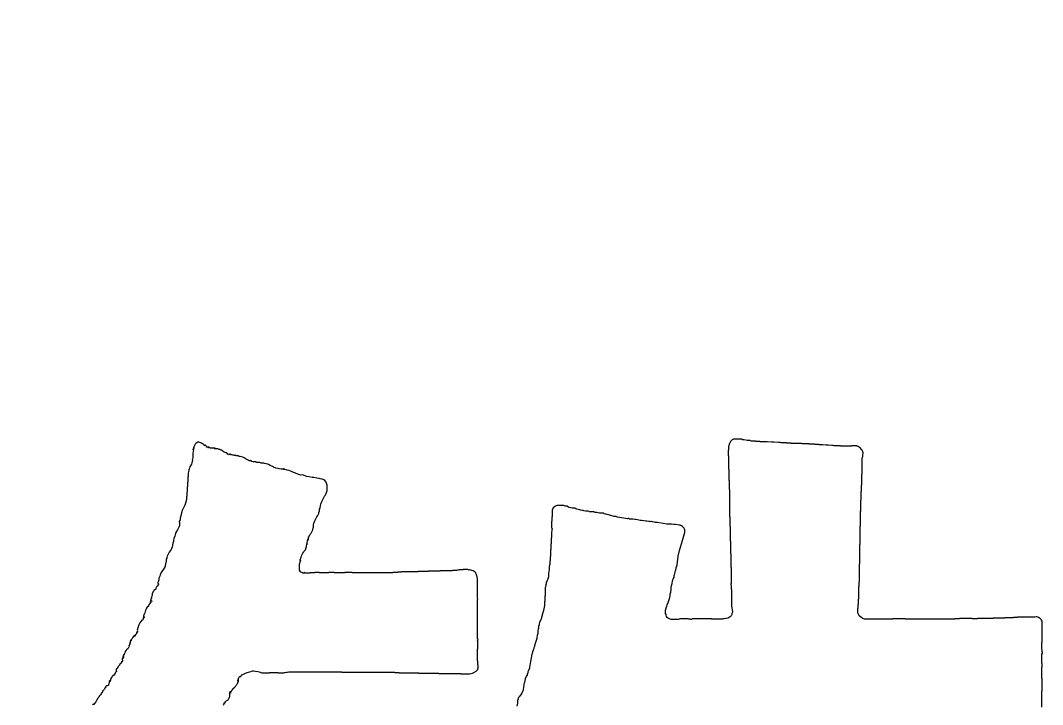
# Model space of a CAD drawing. Extents: x -89246 to 137115, y -100 to 34507.
# Drawn here: x 115451.5 to 115852, y 3812.2 to 4080.1 of the extents above; entities that cross this region are included whole.
import ezdxf
from ezdxf.enums import TextEntityAlignment as Align

# ---------------------------------------------------------------- set-up
doc = ezdxf.new("R2010")
doc.units = 0
doc.header["$LTSCALE"] = 1000
doc.layers.get('0').update_dxf_attribs({"linetype": 'CONTINUOUS'})
doc.layers.get('Defpoints').update_dxf_attribs({"linetype": 'CONTINUOUS'})
doc.layers.add('DIM', color=3, linetype='CONTINUOUS', lineweight=0)
doc.layers.add('HFZT', color=5, linetype='CONTINUOUS', lineweight=15)
doc.styles.add('TSSD_Dimension', font='tssdeng.shx', dxfattribs={"width": 0.7, "bigfont": 'hztxt.shx'})
doc.styles.add('TSSD_NORM', font='tssdeng.shx', dxfattribs={"width": 0.7, "bigfont": 'hztxt.shx'})
doc.dimstyles.new('TSSD_100_100', dxfattribs={"dimtxt": 300, "dimasz": 100, "dimexe": 100, "dimexo": 250, "dimgap": 100, "dimtad": 1, "dimdec": 0, "dimzin": 0, "dimdsep": 46, "dimtxsty": 'TSSD_Dimension', "dimblk": 'ARCHTICK', "dimblk1": 'ARCHTICK', "dimblk2": 'ARCHTICK', "dimcen": 0, "dimdle": 100, "dimclrt": 7, "dimadec": 0, "dimazin": 0, "dimtfac": 1, "dimtdec": 0, "dimtix": 1, "dimtmove": 2, "dimatfit": 3, "dimfxl": 1, "dimtolj": 1, "dimtzin": 0, "dimarcsym": 0})

# ---------------------------------------------------------------- blocks, each defined once
blk = doc.blocks.new('z')
for points in [[(299855.32, 24120.27), (299855.67, 24121.04), (299856.46, 24122.53), (299856.72, 24122.53), (299856.85, 24122.53), (299857.1, 24122.53), (299856.95, 24123.17), (299857.04, 24123.61), (299857.42, 24124.14), (299857.84, 24124.06), (299858.19, 24124.23), (299858.38, 24124.62), (299859.53, 24125.25), (299860.07, 24125.82), (299860.62, 24127.02), (299860.71, 24127.58), (299860.86, 24127.89), (299861.26, 24128.3), (299861.21, 24129.58), (299861.24, 24130.23), (299861.42, 24131.5), (299861.22, 24131.65), (299861.22, 24131.98), (299861.42, 24132.14), (299861.57, 24131.82), (299861.9, 24131.69), (299862.22, 24131.82), (299862.22, 24132.07), (299862.22, 24132.2), (299862.22, 24132.46), (299861.97, 24132.46), (299861.84, 24132.46), (299861.58, 24132.46), (299861.46, 24132.78), (299861.59, 24133.11), (299861.9, 24133.26), (299862.73, 24133.49), (299863.18, 24133.9), (299863.5, 24134.7), (299863.78, 24135.2), (299863.91, 24135.46), (299864.14, 24135.98), (299864.52, 24135.86), (299864.79, 24135.91), (299865.1, 24136.14), (299864.91, 24136.19), (299864.82, 24136.46), (299864.94, 24136.62), (299865.96, 24137.38), (299866.45, 24137.8), (299867.34, 24138.7), (299867.74, 24139.56), (299867.97, 24139.97), (299868.46, 24140.78), (299868.66, 24140.78), (299868.75, 24140.78), (299868.94, 24140.78), (299868.8, 24141.56), (299868.93, 24142.08), (299869.42, 24142.7), (299869.55, 24142.77), (299869.6, 24142.88), (299869.58, 24143.02), (299869.34, 24142.87), (299868.97, 24143.05), (299868.94, 24143.34), (299869.19, 24143.19), (299869.55, 24143.38), (299869.58, 24143.66), (299869.33, 24143.66), (299869.2, 24143.66), (299868.94, 24143.66), (299868.84, 24143.9), (299868.9, 24144.13), (299869.1, 24144.3), (299869.22, 24144.1), (299869.36, 24144.01), (299869.58, 24143.98), (299869.4, 24144.93), (299869.48, 24145.51), (299869.9, 24146.38), (299870.24, 24146.77), (299870.37, 24147.01), (299870.54, 24147.5), (299871.21, 24147.41), (299871.64, 24147.54), (299872.14, 24147.98), (299871.95, 24148.1), (299871.86, 24148.23), (299871.82, 24148.46), (299872.07, 24148.36), (299872.3, 24148.42), (299872.47, 24148.62), (299872.27, 24148.74), (299872.18, 24148.87), (299872.14, 24149.1), (299873.61, 24149.27), (299874.37, 24149.51), (299875.67, 24150.22), (299877.84, 24151.07), (299878.93, 24151.48), (299881.11, 24152.3), (299882.86, 24152.66), (299883.81, 24152.69), (299885.59, 24152.46), (299888.05, 24152.03), (299889.27, 24151.74), (299891.67, 24151.02), (299894.61, 24151.02), (299896.09, 24151.02), (299899.03, 24151.02), (299899.03, 24151.15), (299899.03, 24151.21), (299899.03, 24151.34), (299902.36, 24151.34), (299904.02, 24151.34), (299907.35, 24151.34), (299907.35, 24151.21), (299907.35, 24151.15), (299907.35, 24151.02), (299909.53, 24151.02), (299910.62, 24151.02), (299912.79, 24151.02), (299913.18, 24151.09), (299913.37, 24151.12), (299913.75, 24151.18), (299915.29, 24151.44), (299916.06, 24151.57), (299917.6, 24151.82), (299917.98, 24151.89), (299918.17, 24151.92), (299918.56, 24151.98), (299938.27, 24151.98), (299948.13, 24151.98), (299967.85, 24151.98), (299967.85, 24151.85), (299967.85, 24151.79), (299967.85, 24151.66), (299988.07, 24151.66), (299998.19, 24151.66), (300018.42, 24151.66), (300018.42, 24151.53), (300018.42, 24151.47), (300018.42, 24151.34), (300020.08, 24151.34), (300020.91, 24151.34), (300022.58, 24151.34), (300022.58, 24151.21), (300022.58, 24151.15), (300022.58, 24151.02), (300030, 24151.02), (300033.72, 24151.02), (300041.14, 24151.02), (300041.14, 24150.89), (300041.14, 24150.83), (300041.14, 24150.7), (300048.82, 24150.7), (300052.67, 24150.7), (300060.35, 24150.7), (300060.35, 24150.57), (300060.35, 24150.51), (300060.35, 24150.38), (300068.67, 24150.38), (300072.83, 24150.38), (300081.15, 24150.38), (300081.15, 24150.25), (300081.15, 24150.19), (300081.15, 24150.06), (300084.61, 24150.06), (300086.34, 24150.06), (300089.79, 24150.06), (300092.33, 24150.69), (300093.59, 24151.19), (300095.87, 24152.46), (300096.52, 24153.16), (300096.84, 24153.52), (300097.48, 24154.22), (300097.25, 24154.56), (300097.41, 24155.04), (300097.8, 24155.18), (300097.8, 24156.46), (300097.8, 24157.1), (300097.8, 24158.38), (300097.67, 24158.38), (300097.6, 24158.38), (300097.48, 24158.38), (300097.48, 24159.92), (300097.48, 24160.69), (300097.48, 24162.22), (300097.35, 24162.22), (300097.28, 24162.22), (300097.15, 24162.22), (300097.15, 24166.7), (300097.15, 24168.95), (300097.15, 24173.43), (300097.28, 24173.43), (300097.35, 24173.43), (300097.48, 24173.43), (300097.48, 24176.75), (300097.48, 24178.42), (300097.48, 24181.75), (300097.23, 24181.84), (300097.14, 24182.19), (300097.31, 24182.39), (300097.58, 24182.67), (300097.5, 24183.16), (300097.15, 24183.35), (300097.15, 24198.33), (300097.15, 24205.82), (300097.15, 24220.8), (300097.3, 24220.81), (300097.39, 24220.99), (300097.31, 24221.12), (300097.16, 24222.39), (300097.13, 24223.04), (300097.15, 24224.32), (300097.15, 24230.72), (300097.15, 24233.92), (300097.15, 24240.32), (300096.66, 24242.24), (300096.4, 24243.21), (300095.87, 24245.12), (300095.59, 24245.85), (300095.34, 24246.21), (300094.75, 24246.72), (300092.83, 24247.85), (300091.77, 24248.31), (300089.63, 24248.96), (300088.95, 24248.75), (300088.44, 24248.85), (300087.87, 24249.28), (300086.08, 24249.28), (300085.18, 24249.28), (300083.39, 24249.28), (300083.39, 24249.16), (300083.39, 24249.09), (300083.39, 24248.96), (300081.86, 24248.96), (300081.09, 24248.96), (300079.55, 24248.96), (300078.53, 24248.71), (300078.01, 24248.58), (300076.99, 24248.32), (300075.45, 24248.32), (300074.69, 24248.32), (300073.15, 24248.32), (300073.15, 24248.19), (300073.15, 24248.13), (300073.15, 24248), (300068.54, 24248), (300066.24, 24248), (300061.63, 24248), (300061.63, 24247.87), (300061.63, 24247.81), (300061.63, 24247.68), (300057.15, 24247.68), (300054.91, 24247.68), (300050.42, 24247.68), (300050.42, 24247.55), (300050.42, 24247.49), (300050.42, 24247.36), (300046.46, 24247.36), (300044.47, 24247.36), (300040.5, 24247.36), (300040.5, 24247.23), (300040.5, 24247.17), (300040.5, 24247.04), (300034.23, 24247.04), (300031.09, 24247.04), (300024.82, 24247.04), (300024.82, 24246.91), (300024.82, 24246.85), (300024.82, 24246.72), (300023.41, 24246.72), (300022.71, 24246.72), (300021.3, 24246.72), (300021.3, 24246.59), (300021.3, 24246.53), (300021.3, 24246.4), (300019.38, 24246.4), (300018.42, 24246.4), (300016.5, 24246.4), (300016.5, 24246.27), (300016.5, 24246.21), (300016.5, 24246.08), (300001.01, 24246.08), (299993.26, 24246.08), (299977.77, 24246.08), (299977.77, 24246.21), (299977.77, 24246.27), (299977.77, 24246.4), (299974.95, 24246.4), (299973.54, 24246.4), (299970.73, 24246.4), (299970.73, 24246.27), (299970.73, 24246.21), (299970.73, 24246.08), (299966.63, 24246.08), (299964.58, 24246.08), (299960.48, 24246.08), (299960.48, 24246.21), (299960.48, 24246.27), (299960.48, 24246.4), (299958.56, 24246.4), (299957.6, 24246.4), (299955.68, 24246.4), (299955.68, 24246.27), (299955.68, 24246.21), (299955.68, 24246.08), (299951.97, 24246.08), (299950.11, 24246.08), (299946.4, 24246.08), (299946.4, 24246.21), (299946.4, 24246.27), (299946.4, 24246.4), (299944.74, 24246.4), (299943.9, 24246.4), (299942.24, 24246.4), (299942.24, 24246.27), (299942.24, 24246.21), (299942.24, 24246.08), (299940.45, 24246.08), (299939.55, 24246.08), (299937.76, 24246.08), (299937.76, 24245.95), (299937.76, 24245.89), (299937.76, 24245.76), (299935.71, 24245.76), (299934.69, 24245.76), (299932.64, 24245.76), (299932.78, 24246.01), (299932.6, 24246.37), (299932.32, 24246.4), (299932.32, 24246.15), (299932.32, 24246.02), (299932.32, 24245.76), (299931.26, 24245.74), (299930.68, 24245.88), (299929.76, 24246.4), (299928.87, 24246.78), (299928.45, 24247.1), (299927.84, 24247.84), (299928.02, 24248.13), (299927.85, 24248.56), (299927.52, 24248.64), (299927.52, 24250.95), (299927.52, 24252.1), (299927.52, 24254.4), (299928.01, 24255.16), (299928.1, 24255.78), (299927.84, 24256.64), (299928.08, 24256.54), (299928.31, 24256.6), (299928.48, 24256.8), (299928.11, 24257.1), (299928, 24257.48), (299928.16, 24257.92), (299928.4, 24257.78), (299928.77, 24257.96), (299928.8, 24258.24), (299928.55, 24258.14), (299928.33, 24258.2), (299928.16, 24258.41), (299929.06, 24260.97), (299929.61, 24262.24), (299930.88, 24264.65), (299931.61, 24266.07), (299932.12, 24266.74), (299933.28, 24267.85), (299933.95, 24270.12), (299934.24, 24271.28), (299934.72, 24273.61), (299934.84, 24273.41), (299934.97, 24273.32), (299935.2, 24273.29), (299934.87, 24273.84), (299934.83, 24274.28), (299935.04, 24274.89), (299935.14, 24276.33), (299935.31, 24277.07), (299935.84, 24278.41), (299935.64, 24277.92), (299935.75, 24277.47), (299936.16, 24277.13), (299936.16, 24278.41), (299936.16, 24279.05), (299936.16, 24280.33), (299936.42, 24280.33), (299936.54, 24280.33), (299936.8, 24280.33), (299936.71, 24280.99), (299936.84, 24281.43), (299937.28, 24281.93), (299937.79, 24282.7), (299938.05, 24283.08), (299938.56, 24283.85), (299939.2, 24285.13), (299939.52, 24285.77), (299940.16, 24287.05), (299940.36, 24288.11), (299940.52, 24288.63), (299940.96, 24289.61), (299940.87, 24291.09), (299940.94, 24291.86), (299941.28, 24293.29), (299941.6, 24294.25), (299941.76, 24294.73), (299942.08, 24295.69), (299942.72, 24296.97), (299943.04, 24297.61), (299943.68, 24298.89), (299944.01, 24299.49), (299944.26, 24299.77), (299944.8, 24300.17), (299944.73, 24300.6), (299944.9, 24300.94), (299945.28, 24301.13), (299945.85, 24302.67), (299946.14, 24303.44), (299946.72, 24304.98), (299946.63, 24306.01), (299946.74, 24306.6), (299947.2, 24307.54), (299947.68, 24310.13), (299948.01, 24311.42), (299948.8, 24313.94), (299949.7, 24315.73), (299950.15, 24316.63), (299951.04, 24318.42), (299951.37, 24319.01), (299951.62, 24319.29), (299952.16, 24319.7), (299953.06, 24321.49), (299953.45, 24322.43), (299954.08, 24324.34), (299954.08, 24326.45), (299954.08, 24327.51), (299954.08, 24329.62), (299953.29, 24331.46), (299952.84, 24332.36), (299951.84, 24334.1), (299950.77, 24334.5), (299950.25, 24334.76), (299949.28, 24335.38), (299947.22, 24335.61), (299946.19, 24335.77), (299944.16, 24336.18), (299941.22, 24336.7), (299939.74, 24336.96), (299936.8, 24337.46), (299934.18, 24337.89), (299932.87, 24338.25), (299930.4, 24339.22), (299928.85, 24339.16), (299928.04, 24339.26), (299926.56, 24339.7), (299923.04, 24341.2), (299921.28, 24341.93), (299917.75, 24343.38), (299915.84, 24343.74), (299914.89, 24344.03), (299913.11, 24344.82), (299913.04, 24344.95), (299912.94, 24345), (299912.79, 24344.98), (299912.94, 24344.74), (299912.76, 24344.37), (299912.47, 24344.34), (299912.47, 24344.6), (299912.47, 24344.73), (299912.47, 24344.98), (299911.63, 24344.68), (299911.11, 24344.65), (299910.23, 24344.82), (299908.16, 24345.06), (299907.13, 24345.25), (299905.11, 24345.78), (299902.88, 24346.68), (299901.78, 24347.19), (299899.67, 24348.35), (299898.17, 24349.07), (299897.4, 24349.4), (299895.83, 24349.95), (299894.29, 24350.2), (299893.53, 24350.33), (299891.99, 24350.59), (299891.08, 24350.5), (299890.55, 24350.62), (299889.75, 24351.07), (299888.47, 24351.07), (299887.83, 24351.07), (299886.55, 24351.07), (299886.52, 24351.35), (299886.15, 24351.53), (299885.91, 24351.39), (299886.01, 24351.63), (299885.95, 24351.86), (299885.75, 24352.03), (299885.6, 24351.73), (299885.19, 24351.65), (299884.95, 24351.87), (299883.67, 24351.82), (299883.02, 24351.85), (299881.75, 24352.03), (299881.75, 24352.28), (299881.75, 24352.41), (299881.75, 24352.67), (299881.13, 24352.85), (299880.79, 24352.89), (299880.15, 24352.83), (299880.02, 24352.76), (299879.95, 24352.73), (299879.83, 24352.67), (299878.67, 24353.24), (299878.1, 24353.53), (299876.95, 24354.11), (299874.77, 24355.54), (299873.53, 24356.1), (299871.02, 24356.83), (299870.28, 24356.87), (299869.87, 24357.02), (299869.26, 24357.47), (299868.37, 24357.47), (299867.92, 24357.47), (299867.02, 24357.47), (299867.02, 24357.72), (299867.02, 24357.85), (299867.02, 24358.11), (299866.18, 24357.81), (299865.66, 24357.77), (299864.78, 24357.95), (299864.58, 24358.06), (299864.49, 24358.2), (299864.46, 24358.43), (299863.65, 24358.2), (299863.09, 24358.29), (299862.38, 24358.75), (299862.19, 24358.94), (299862.09, 24359.04), (299861.9, 24359.23), (299861.9, 24358.91), (299861.9, 24358.75), (299861.9, 24358.43), (299861.65, 24358.43), (299861.52, 24358.43), (299861.26, 24358.43), (299861.36, 24358.67), (299861.31, 24358.9), (299861.1, 24359.07), (299860.73, 24358.62), (299860.12, 24358.55), (299859.66, 24358.91), (299859.28, 24359.04), (299859.09, 24359.1), (299858.7, 24359.23), (299858.99, 24359.37), (299859.08, 24359.78), (299858.86, 24360.03), (299858.81, 24359.83), (299858.54, 24359.74), (299858.38, 24359.87), (299858.32, 24360.15), (299858, 24360.31), (299857.74, 24360.19), (299855.91, 24360.96), (299855.02, 24361.54), (299853.58, 24362.91), (299852.92, 24362.82), (299852.48, 24362.95), (299851.98, 24363.39), (299851.05, 24363.58), (299850.58, 24363.75), (299849.74, 24364.19), (299848.33, 24364.19), (299847.63, 24364.19), (299846.22, 24364.19), (299846.6, 24364.44), (299846.8, 24364.57), (299847.18, 24364.83), (299845.9, 24364.83), (299845.26, 24364.83), (299843.98, 24364.83), (299843.96, 24364.97), (299843.78, 24365.06), (299843.66, 24364.99), (299843.2, 24364.63), (299842.59, 24364.7), (299842.22, 24365.15), (299841.82, 24365.48), (299841.59, 24365.62), (299841.1, 24365.79), (299841.1, 24365.53), (299841.1, 24365.4), (299841.1, 24365.15), (299840.84, 24365.15), (299840.71, 24365.15), (299840.46, 24365.15), (299840.57, 24365.52), (299840.53, 24365.79), (299840.3, 24366.11), (299840.01, 24365.75), (299839.62, 24365.63), (299839.18, 24365.79), (299839.28, 24366.31), (299839.19, 24366.66), (299838.86, 24367.07), (299838.26, 24367.12), (299837.89, 24367.35), (299837.58, 24367.87), (299837.71, 24367.57), (299837.66, 24367.29), (299837.42, 24367.07), (299836.75, 24367.98), (299836.3, 24368.4), (299835.34, 24368.99), (299834.27, 24369.41), (299833.75, 24369.67), (299832.78, 24370.27), (299831.62, 24370.44), (299830.94, 24370.32), (299829.9, 24369.79), (299828.74, 24369.17), (299828.2, 24368.59), (299827.66, 24367.39), (299827.26, 24366.39), (299827.09, 24365.87), (299826.85, 24364.83), (299826.74, 24365.03), (299826.6, 24365.12), (299826.37, 24365.15), (299826.58, 24364.53), (299826.64, 24364.2), (299826.69, 24363.55), (299826.45, 24363.69), (299826.09, 24363.51), (299826.05, 24363.23), (299826.3, 24363.33), (299826.53, 24363.27), (299826.69, 24363.07), (299826.45, 24361.85), (299826.32, 24361.24), (299826.05, 24360.03), (299826.05, 24358.11), (299826.05, 24357.15), (299826.05, 24355.23), (299825.61, 24354.73), (299825.47, 24354.29), (299825.57, 24353.63), (299825.18, 24350.82), (299824.7, 24349.39), (299823.33, 24346.9), (299822.77, 24345.83), (299822.56, 24345.22), (299822.37, 24344.02), (299822.12, 24342.74), (299821.99, 24342.1), (299821.73, 24340.82), (299821.67, 24340.5), (299821.64, 24340.34), (299821.57, 24340.02), (299821.57, 24339.06), (299821.57, 24338.58), (299821.57, 24337.62), (299821.45, 24337.62), (299821.38, 24337.62), (299821.25, 24337.62), (299821.25, 24335.57), (299821.25, 24334.55), (299821.25, 24332.5), (299821.13, 24332.5), (299821.06, 24332.5), (299820.93, 24332.5), (299820.93, 24330.71), (299820.93, 24329.81), (299820.93, 24328.02), (299820.81, 24328.02), (299820.74, 24328.02), (299820.61, 24328.02), (299820.61, 24325.97), (299820.61, 24324.95), (299820.61, 24322.9), (299820.49, 24322.9), (299820.42, 24322.9), (299820.29, 24322.9), (299820.29, 24321.36), (299820.29, 24320.59), (299820.29, 24319.06), (299820.17, 24319.06), (299820.1, 24319.06), (299819.97, 24319.06), (299819.97, 24317.78), (299819.97, 24317.14), (299819.97, 24315.86), (299819.07, 24312.31), (299818.45, 24310.55), (299816.93, 24307.22), (299816.66, 24306.8), (299816.5, 24306.6), (299816.13, 24306.26), (299815.23, 24303.06), (299814.78, 24301.46), (299813.89, 24298.25), (299814.1, 24297.18), (299814.02, 24296.53), (299813.57, 24295.53), (299813.17, 24295.32), (299813.09, 24294.73), (299813.41, 24294.41), (299813.36, 24293), (299813.32, 24292.3), (299813.25, 24290.89), (299812.03, 24288.27), (299811.35, 24286.99), (299809.89, 24284.49), (299809.12, 24282.19), (299808.74, 24281.03), (299807.97, 24278.73), (299807.72, 24276.91), (299807.53, 24276.01), (299807.01, 24274.25), (299806.82, 24272.7), (299806.69, 24271.93), (299806.37, 24270.41), (299806.25, 24270.61), (299806.12, 24270.7), (299805.89, 24270.73), (299805.97, 24269.69), (299805.86, 24269.11), (299805.41, 24268.17), (299803.62, 24265.89), (299802.85, 24264.6), (299801.73, 24261.93), (299801.35, 24260.77), (299801.15, 24260.2), (299800.77, 24259.04), (299800.78, 24257.69), (299800.68, 24256.98), (299800.29, 24255.68), (299800.01, 24255.39), (299799.92, 24255.13), (299799.97, 24254.72), (299799.76, 24252.51), (299799.37, 24251.34), (299798.21, 24249.44), (299796.65, 24247.48), (299795.97, 24246.4), (299794.85, 24244.16), (299794.54, 24242.84), (299794.31, 24242.19), (299793.73, 24240.96), (299793.79, 24239.93), (299793.72, 24239.38), (299793.41, 24238.4), (299793.27, 24238.38), (299793.17, 24238.2), (299793.25, 24238.08), (299792.91, 24237.23), (299792.81, 24236.76), (299792.77, 24235.84), (299793.21, 24235.58), (299793.3, 24234.92), (299792.93, 24234.56), (299791.92, 24233.42), (299791.48, 24232.75), (299790.85, 24231.36), (299790.71, 24230.59), (299790.41, 24230.15), (299789.73, 24229.76), (299789.53, 24229.76), (299789.44, 24229.76), (299789.25, 24229.76), (299788.48, 24228.48), (299788.1, 24227.84), (299787.33, 24226.56), (299787.21, 24224.94), (299787.08, 24224.13), (299786.69, 24222.56), (299786.49, 24222.51), (299786.4, 24222.23), (299786.53, 24222.08), (299786.36, 24221.14), (299786.19, 24220.67), (299785.73, 24219.84), (299785.9, 24220.03), (299786.12, 24220.09), (299786.37, 24220), (299786.81, 24219.63), (299786.88, 24219.01), (299786.53, 24218.56), (299786.38, 24218.24), (299786.05, 24218.11), (299785.73, 24218.24), (299785.87, 24218.48), (299785.69, 24218.85), (299785.41, 24218.88), (299785.37, 24217.84), (299785.31, 24217.32), (299785.09, 24216.32), (299784.83, 24216.32), (299784.7, 24216.32), (299784.45, 24216.32), (299784.52, 24215.89), (299784.35, 24215.55), (299783.97, 24215.36), (299783.93, 24214.9), (299783.9, 24214.68), (299783.81, 24214.24), (299782.6, 24213.26), (299782.07, 24212.59), (299781.4, 24211.19), (299781.03, 24209.95), (299780.8, 24209.34), (299780.28, 24208.15), (299779.97, 24207.19), (299779.81, 24206.71), (299779.48, 24205.75), (299779.13, 24205.29), (299779.2, 24204.69), (299779.64, 24204.31), (299779.84, 24204.26), (299779.93, 24203.99), (299779.8, 24203.83), (299779.66, 24203.49), (299779.38, 24203.32), (299779, 24203.35), (299778.93, 24203.48), (299778.83, 24203.53), (299778.68, 24203.51), (299778.72, 24202.61), (299778.65, 24202.13), (299778.36, 24201.27), (299777.85, 24201.02), (299777.6, 24200.89), (299777.08, 24200.63), (299777.16, 24200.21), (299776.99, 24199.87), (299776.6, 24199.67), (299775.64, 24198.48), (299775.22, 24197.83), (299774.52, 24196.47), (299773.93, 24194.56), (299773.64, 24193.6), (299773.08, 24191.67), (299773.3, 24190.92), (299773.37, 24190.53), (299773.4, 24189.75), (299773.26, 24189.46), (299772.85, 24189.38), (299772.6, 24189.59), (299772.53, 24189.71), (299772.42, 24189.77), (299772.28, 24189.75), (299772.46, 24188.8), (299772.39, 24188.22), (299771.96, 24187.35), (299771.42, 24187.26), (299771.1, 24187.04), (299770.84, 24186.55), (299771.05, 24186.38), (299771.1, 24186.15), (299771, 24185.91), (299770.4, 24186.16), (299769.86, 24186.05), (299769.4, 24185.59), (299769.63, 24185.73), (299769.91, 24185.66), (299770.04, 24185.43), (299769.98, 24185.15), (299769.66, 24184.99), (299769.4, 24185.11), (299769.33, 24185.23), (299769.22, 24185.29), (299769.08, 24185.27), (299769.16, 24184.85), (299768.98, 24184.5), (299768.6, 24184.31), (299768.16, 24183.46), (299767.85, 24183.05), (299767.16, 24182.39), (299767.28, 24182.02), (299767.23, 24181.74), (299767, 24181.43), (299766.89, 24181.63), (299766.75, 24181.72), (299766.52, 24181.75), (299766.55, 24180.85), (299766.52, 24180.39), (299766.36, 24179.51), (299766.49, 24179.44), (299766.54, 24179.33), (299766.52, 24179.19), (299766.27, 24179.19), (299766.14, 24179.19), (299765.88, 24179.19), (299766.08, 24178.5), (299765.99, 24178), (299765.56, 24177.43), (299765.27, 24177.28), (299765.19, 24176.87), (299765.4, 24176.63), (299765.18, 24175.47), (299764.93, 24174.89), (299764.28, 24173.91), (299763.05, 24173.06), (299762.49, 24172.46), (299761.72, 24171.19), (299761.17, 24170.08), (299760.94, 24169.49), (299760.6, 24168.3), (299760.43, 24168.42), (299760.19, 24168.34), (299760.12, 24168.14), (299760.32, 24168.03), (299760.41, 24167.89), (299760.44, 24167.66), (299760.2, 24167.77), (299759.97, 24167.71), (299759.8, 24167.5), (299760.16, 24167.21), (299760.27, 24166.82), (299760.12, 24166.38), (299759.87, 24166.53), (299759.51, 24166.35), (299759.48, 24166.06), (299759.74, 24166.06), (299759.86, 24166.06), (299760.12, 24166.06), (299760.12, 24165.81), (299760.12, 24165.68), (299760.12, 24165.42), (299759.86, 24165.42), (299759.74, 24165.42), (299759.48, 24165.42), (299759.59, 24165.05), (299759.55, 24164.78), (299759.32, 24164.46), (299759.2, 24164.66), (299759.07, 24164.75), (299758.84, 24164.78), (299758.9, 24163.63), (299758.94, 24163.06), (299759, 24161.9), (299758.8, 24161.74), (299758.74, 24161.51), (299758.84, 24161.26), (299758.46, 24161.26), (299758.26, 24161.26), (299757.88, 24161.26), (299757.96, 24160.88), (299757.99, 24160.69), (299758.04, 24160.3), (299757.89, 24159.99), (299757.56, 24159.86), (299757.24, 24159.98), (299755.77, 24158.02), (299755.09, 24156.99), (299753.88, 24154.86), (299753.53, 24154.84), (299753.34, 24154.76), (299753.08, 24154.54), (299753.07, 24153.9), (299753.04, 24153.57), (299752.92, 24152.94), (299753.2, 24152.88), (299753.36, 24152.56), (299753.24, 24152.3), (299752.79, 24151.85), (299752.57, 24151.63), (299752.12, 24151.18), (299752.23, 24150.71), (299752.06, 24150.31), (299751.64, 24150.06), (299751.57, 24149.55), (299751.54, 24149.29), (299751.48, 24148.78), (299750.96, 24148.68), (299750.61, 24148.77), (299750.2, 24149.1), (299750.27, 24148.68), (299750.1, 24148.34), (299749.72, 24148.14), (299749.51, 24147.97), (299749.46, 24147.74), (299749.56, 24147.5), (299749.3, 24147.5), (299749.17, 24147.5), (299748.92, 24147.5), (299749.07, 24147.06), (299748.96, 24146.67), (299748.6, 24146.38), (299747.89, 24145.44), (299747.64, 24144.83), (299747.48, 24143.66), (299747.43, 24143.27), (299747.4, 24143.08), (299747.32, 24142.7), (299747.06, 24142.7), (299746.93, 24142.7), (299746.68, 24142.7), (299746.82, 24142.95), (299746.64, 24143.31), (299746.36, 24143.34), (299746.46, 24141.92), (299746.36, 24141.16), (299745.88, 24139.82), (299745.59, 24139.25), (299745.39, 24138.97), (299744.92, 24138.54), (299744.33, 24138.71), (299743.84, 24138.54), (299743.48, 24138.06), (299743.13, 24137.91), (299742.96, 24137.63), (299743, 24137.26), (299743.12, 24137.19), (299743.18, 24137.08), (299743.16, 24136.94), (299742.9, 24136.94), (299742.77, 24136.94), (299742.52, 24136.94), (299741.77, 24135.4), (299741.27, 24134.67), (299740.12, 24133.42), (299739.99, 24132.91), (299739.92, 24132.65), (299739.8, 24132.14), (299739.67, 24132.26), (299739.6, 24132.33), (299739.48, 24132.46), (299738.69, 24130.79), (299738.15, 24129.98), (299736.91, 24128.62), (299736.51, 24127.79), (299736.25, 24127.39), (299735.63, 24126.7), (299734.29, 24124.5), (299733.55, 24123.44), (299731.95, 24121.41), (299732.14, 24121.12), (299731.97, 24120.7)], [(299731.63, 24120.61), (299731.77, 24120.84), (299731.7, 24121.12), (299731.47, 24121.25), (299730.52, 24120.55)], [(300634.55, 24118.37), (300634.55, 24124.39), (300634.55, 24127.4), (300634.55, 24133.42), (300634.68, 24133.42), (300634.75, 24133.42), (300634.87, 24133.42), (300634.87, 24138.41), (300634.87, 24140.91), (300634.87, 24145.9), (300634.75, 24145.9), (300634.68, 24145.9), (300634.55, 24145.9), (300634.55, 24150.12), (300634.55, 24152.24), (300634.55, 24156.46), (300634.68, 24156.46), (300634.75, 24156.46), (300634.87, 24156.46), (300634.87, 24157.74), (300634.87, 24158.38), (300634.87, 24159.66), (300634.75, 24159.66), (300634.68, 24159.66), (300634.55, 24159.66), (300634.55, 24163.25), (300634.55, 24165.04), (300634.55, 24168.62), (300635.08, 24169.51), (300635.12, 24170.24), (300634.71, 24171.19), (300634.45, 24174.63), (300634.42, 24176.37), (300634.55, 24179.83), (300634.68, 24179.83), (300634.75, 24179.83), (300634.87, 24179.83), (300634.87, 24187.89), (300634.87, 24191.93), (300634.87, 24199.99), (300634.24, 24201.17), (300633.85, 24201.73), (300632.95, 24202.71), (300632.06, 24203.16), (300631.61, 24203.38), (300630.71, 24203.83), (300629.58, 24204.05), (300628.98, 24204.08), (300627.83, 24203.99), (300621.18, 24203.86), (300617.85, 24203.83), (300611.19, 24203.83), (300611.19, 24203.7), (300611.19, 24203.64), (300611.19, 24203.51), (300609.65, 24203.51), (300608.88, 24203.51), (300607.35, 24203.51), (300607.35, 24203.38), (300607.35, 24203.32), (300607.35, 24203.19), (300604.15, 24203.19), (300602.55, 24203.19), (300599.35, 24203.19), (300599.35, 24203.06), (300599.35, 24203), (300599.35, 24202.87), (300594.87, 24202.87), (300592.62, 24202.87), (300588.14, 24202.87), (300588.14, 24202.74), (300588.14, 24202.68), (300588.14, 24202.55), (300582.13, 24202.55), (300579.12, 24202.55), (300573.1, 24202.55), (300573.1, 24202.42), (300573.1, 24202.36), (300573.1, 24202.23), (300571.05, 24202.23), (300570.03, 24202.23), (300567.98, 24202.23), (300567.98, 24202.36), (300567.98, 24202.42), (300567.98, 24202.55), (300563.24, 24202.55), (300560.87, 24202.55), (300556.14, 24202.55), (300556.14, 24202.42), (300556.14, 24202.36), (300556.14, 24202.23), (300554.34, 24202.23), (300553.45, 24202.23), (300551.66, 24202.23), (300551.66, 24202.1), (300551.66, 24202.04), (300551.66, 24201.91), (300532.71, 24201.91), (300523.23, 24201.91), (300504.29, 24201.91), (300504.29, 24202.04), (300504.29, 24202.1), (300504.29, 24202.23), (300499.55, 24202.23), (300497.18, 24202.23), (300492.44, 24202.23), (300492.44, 24202.1), (300492.44, 24202.04), (300492.44, 24201.91), (300481.69, 24201.91), (300476.31, 24201.91), (300465.56, 24201.91), (300463.89, 24202.63), (300463.09, 24203.13), (300461.72, 24204.31), (300460.56, 24205.28), (300460.06, 24205.96), (300459.48, 24207.35), (300459.35, 24207.61), (300459.28, 24207.74), (300459.16, 24207.99), (300459.16, 24209.66), (300459.16, 24210.49), (300459.16, 24212.15), (300459.28, 24212.15), (300459.35, 24212.15), (300459.48, 24212.15), (300459.48, 24213.69), (300459.48, 24214.46), (300459.48, 24216), (300459.6, 24216), (300459.67, 24216), (300459.8, 24216), (300459.8, 24218.04), (300459.8, 24219.07), (300459.8, 24221.12), (300459.92, 24221.12), (300459.99, 24221.12), (300460.12, 24221.12), (300460.12, 24225.85), (300460.12, 24228.22), (300460.12, 24232.96), (300460.24, 24232.96), (300460.31, 24232.96), (300460.44, 24232.96), (300460.44, 24234.75), (300460.44, 24235.65), (300460.44, 24237.44), (300460.56, 24237.44), (300460.63, 24237.44), (300460.76, 24237.44), (300460.76, 24244.35), (300460.76, 24247.81), (300460.76, 24254.72), (300460.88, 24254.72), (300460.95, 24254.72), (300461.08, 24254.72), (300461.08, 24262.02), (300461.08, 24265.67), (300461.08, 24272.97), (300461.2, 24272.97), (300461.27, 24272.97), (300461.4, 24272.97), (300461.4, 24280.01), (300461.4, 24283.53), (300461.4, 24290.57), (300461.52, 24290.57), (300461.59, 24290.57), (300461.72, 24290.57), (300461.72, 24295.95), (300461.72, 24298.64), (300461.72, 24304.02), (300461.86, 24304.03), (300461.95, 24304.21), (300461.88, 24304.34), (300461.7, 24304.53), (300461.79, 24304.88), (300462.04, 24304.98), (300462.04, 24309.07), (300462.04, 24311.12), (300462.04, 24315.22), (300462.16, 24315.22), (300462.23, 24315.22), (300462.36, 24315.22), (300462.36, 24318.55), (300462.36, 24320.21), (300462.36, 24323.54), (300462.48, 24323.54), (300462.55, 24323.54), (300462.68, 24323.54), (300462.68, 24325.97), (300462.68, 24327.19), (300462.68, 24329.62), (300462.8, 24329.62), (300462.87, 24329.62), (300463, 24329.62), (300463, 24333.72), (300463, 24335.77), (300463, 24339.86), (300463.12, 24339.86), (300463.19, 24339.86), (300463.32, 24339.86), (300463.32, 24345.37), (300463.32, 24348.12), (300463.32, 24353.63), (300463.38, 24354.01), (300463.41, 24354.2), (300463.48, 24354.59), (300463.73, 24356.12), (300463.86, 24356.89), (300464.12, 24358.43), (300464.23, 24359.58), (300464.19, 24360.18), (300463.96, 24361.31), (300463.3, 24362.78), (300462.82, 24363.49), (300461.72, 24364.67), (300460.9, 24365.31), (300460.51, 24365.67), (300459.8, 24366.43), (300459.11, 24366.39), (300458.67, 24366.57), (300458.2, 24367.07), (300456.15, 24367.07), (300455.12, 24367.07), (300453.07, 24367.07), (300453.07, 24366.94), (300453.07, 24366.88), (300453.07, 24366.75), (300448.98, 24366.75), (300446.93, 24366.75), (300442.83, 24366.75), (300442.83, 24366.88), (300442.83, 24366.94), (300442.83, 24367.07), (300440.4, 24367.07), (300439.18, 24367.07), (300436.75, 24367.07), (300435.85, 24367.13), (300435.41, 24367.16), (300434.51, 24367.23), (300430.92, 24367.49), (300429.13, 24367.61), (300425.55, 24367.87), (300424.65, 24367.93), (300424.2, 24367.97), (300423.31, 24368.03), (300422.8, 24368.03), (300422.54, 24368.03), (300422.03, 24368.03), (300422.03, 24368.16), (300422.03, 24368.22), (300422.03, 24368.35), (300420.36, 24368.35), (300419.53, 24368.35), (300417.87, 24368.35), (300417.87, 24368.48), (300417.87, 24368.54), (300417.87, 24368.67), (300415.69, 24368.67), (300414.6, 24368.67), (300412.43, 24368.67), (300412.43, 24368.8), (300412.43, 24368.86), (300412.43, 24368.99), (300409.86, 24368.99), (300408.58, 24368.99), (300406.02, 24368.99), (300406.02, 24369.12), (300406.02, 24369.18), (300406.02, 24369.31), (300401.93, 24369.31), (300399.88, 24369.31), (300395.78, 24369.31), (300395.78, 24369.44), (300395.78, 24369.5), (300395.78, 24369.63), (300393.99, 24369.63), (300393.09, 24369.63), (300391.3, 24369.63), (300391.3, 24369.76), (300391.3, 24369.82), (300391.3, 24369.95), (300389.32, 24369.95), (300388.32, 24369.95), (300386.34, 24369.95), (300385.25, 24370.01), (300384.71, 24370.05), (300383.62, 24370.11), (300379.27, 24370.37), (300377.09, 24370.49), (300372.74, 24370.75), (300371.65, 24370.81), (300371.1, 24370.85), (300370.02, 24370.91), (300368.42, 24370.91), (300367.61, 24370.91), (300366.01, 24370.91), (300366.01, 24371.04), (300366.01, 24371.1), (300366.01, 24371.23), (300364.35, 24371.23), (300363.52, 24371.23), (300361.85, 24371.23), (300361.85, 24371.36), (300361.85, 24371.42), (300361.85, 24371.55), (300360.32, 24371.55), (300359.55, 24371.55), (300358.01, 24371.55), (300357.12, 24371.81), (300356.67, 24371.93), (300355.77, 24372.19), (300353.72, 24372.14), (300352.66, 24372.24), (300350.65, 24372.67), (300349.86, 24372.68), (300349.43, 24372.78), (300348.73, 24373.15), (300345.53, 24373.15), (300343.93, 24373.15), (300340.73, 24373.15), (300339.52, 24372.59), (300338.94, 24372.18), (300338.01, 24371.23), (300337.09, 24369.22), (300336.67, 24368.19), (300335.93, 24366.11), (300335.93, 24364.83), (300335.93, 24364.19), (300335.93, 24362.91), (300335.8, 24362.91), (300335.74, 24362.91), (300335.61, 24362.91), (300335.61, 24360.73), (300335.61, 24359.64), (300335.61, 24357.47), (300335.74, 24357.47), (300335.8, 24357.47), (300335.93, 24357.47), (300335.93, 24352.35), (300335.93, 24349.79), (300335.93, 24344.66), (300336.06, 24344.66), (300336.12, 24344.66), (300336.25, 24344.66), (300336.25, 24340.44), (300336.25, 24338.33), (300336.25, 24334.1), (300336.38, 24334.1), (300336.44, 24334.1), (300336.57, 24334.1), (300336.57, 24330.65), (300336.57, 24328.92), (300336.57, 24325.46), (300336.7, 24325.46), (300336.76, 24325.46), (300336.89, 24325.46), (300336.89, 24315.09), (300336.89, 24309.9), (300336.89, 24299.53), (300337.02, 24299.53), (300337.08, 24299.53), (300337.21, 24299.53), (300337.21, 24295.82), (300337.21, 24293.96), (300337.21, 24290.25), (300337.34, 24290.25), (300337.4, 24290.25), (300337.53, 24290.25), (300337.53, 24284.62), (300337.53, 24281.8), (300337.53, 24276.17), (300337.66, 24276.17), (300337.72, 24276.17), (300337.85, 24276.17), (300337.85, 24271.3), (300337.85, 24268.87), (300337.85, 24264.01), (300337.98, 24264.01), (300338.04, 24264.01), (300338.17, 24264.01), (300338.17, 24258.89), (300338.17, 24256.32), (300338.17, 24251.2), (300338.3, 24251.2), (300338.36, 24251.2), (300338.49, 24251.2), (300338.49, 24245.06), (300338.49, 24241.99), (300338.49, 24235.84), (300338.24, 24235.75), (300338.15, 24235.4), (300338.33, 24235.2), (300338.58, 24233.17), (300338.61, 24232.12), (300338.49, 24230.08), (300338.62, 24230.08), (300338.68, 24230.08), (300338.81, 24230.08), (300338.81, 24223.93), (300338.81, 24220.86), (300338.81, 24214.72), (300339.37, 24212.32), (300339.57, 24211.09), (300339.77, 24208.63), (300339.38, 24207.25), (300339.12, 24206.57), (300338.49, 24205.27), (300337.65, 24204.32), (300337.15, 24203.89), (300336.09, 24203.19), (300335.77, 24203.13), (300335.61, 24203.1), (300335.29, 24203.03), (300334.01, 24202.78), (300333.37, 24202.65), (300332.09, 24202.39), (300331.3, 24202.45), (300330.84, 24202.33), (300330.17, 24201.91), (300326.07, 24201.91), (300324.02, 24201.91), (300319.92, 24201.91), (300319.92, 24202.04), (300319.92, 24202.1), (300319.92, 24202.23), (300312.63, 24202.23), (300308.98, 24202.23), (300301.68, 24202.23), (300300.97, 24201.68), (300300.22, 24201.62), (300299.44, 24202.07), (300298.67, 24202.09), (300298.28, 24202.12), (300297.52, 24202.23), (300294.7, 24202.23), (300293.29, 24202.23), (300290.48, 24202.23), (300289.58, 24201.98), (300289.13, 24201.85), (300288.24, 24201.59), (300285.55, 24201.59), (300284.2, 24201.59), (300281.52, 24201.59), (300280.46, 24201.96), (300279.94, 24202.19), (300278.96, 24202.71), (300278.12, 24203.33), (300277.73, 24203.69), (300277.03, 24204.47), (300276.85, 24205.67), (300276.64, 24206.28), (300276.07, 24207.35), (300276.07, 24208.76), (300276.07, 24209.47), (300276.07, 24210.87), (300276.47, 24211.25), (300276.61, 24211.61), (300276.55, 24212.15), (300277.32, 24214.46), (300277.71, 24215.61), (300278.48, 24217.92), (300279.29, 24219.73), (300279.65, 24220.66), (300280.24, 24222.56), (300280.39, 24224.69), (300280.56, 24225.76), (300281.04, 24227.84), (300281.41, 24230.66), (300281.6, 24232.06), (300282, 24234.88), (300282.32, 24236.01), (300282.45, 24236.59), (300282.64, 24237.76), (300283.15, 24239.3), (300283.4, 24240.06), (300283.92, 24241.6), (300283.98, 24241.79), (300284.01, 24241.89), (300284.08, 24242.08), (300284.08, 24241.83), (300284.08, 24241.7), (300284.08, 24241.44), (300284.14, 24241.76), (300284.17, 24241.92), (300284.24, 24242.24), (300284.49, 24243.52), (300284.62, 24244.16), (300284.88, 24245.44), (300285.17, 24246.75), (300285.36, 24247.39), (300285.84, 24248.64), (300286.35, 24250.69), (300286.61, 24251.72), (300287.12, 24253.76), (300287.85, 24259.17), (300288.3, 24261.86), (300289.36, 24267.21), (300291.3, 24273.69), (300292.29, 24276.92), (300294.32, 24283.37), (300294.41, 24284.33), (300294.45, 24284.81), (300294.48, 24285.77), (300294.35, 24287.1), (300294.14, 24287.79), (300293.52, 24288.97), (300292.65, 24289.7), (300292.23, 24290.09), (300291.44, 24290.89), (300289.94, 24291.35), (300289.16, 24291.51), (300287.6, 24291.69), (300285.29, 24291.95), (300284.14, 24292.08), (300281.84, 24292.33), (300281.26, 24292.4), (300280.97, 24292.43), (300280.4, 24292.49), (300279.18, 24292.49), (300278.57, 24292.49), (300277.36, 24292.49), (300273.77, 24293.11), (300271.97, 24293.44), (300268.39, 24294.09), (300266.46, 24294.08), (300265.48, 24294.18), (300263.59, 24294.57), (300262.66, 24294.82), (300262.15, 24294.86), (300261.19, 24294.73), (300260.74, 24294.8), (300260.52, 24294.83), (300260.07, 24294.89), (300258.28, 24295.15), (300257.38, 24295.28), (300255.59, 24295.53), (300253.14, 24295.8), (300251.92, 24296), (300249.51, 24296.49), (300247.72, 24296.75), (300246.82, 24296.88), (300245.03, 24297.13), (300244.58, 24297.2), (300244.36, 24297.23), (300243.91, 24297.29), (300243.08, 24297.29), (300242.66, 24297.29), (300241.83, 24297.29), (300241.24, 24297.8), (300240.57, 24297.85), (300239.91, 24297.45), (300236.04, 24297.99), (300234.11, 24298.34), (300230.3, 24299.21), (300229.54, 24299.47), (300229.15, 24299.6), (300228.38, 24299.85), (300226.97, 24299.77), (300226.21, 24299.87), (300224.86, 24300.33), (300224.1, 24300.59), (300223.71, 24300.72), (300222.94, 24300.97), (300221.41, 24301.36), (300220.64, 24301.55), (300219.1, 24301.93), (300218.16, 24302.08), (300217.68, 24302.25), (300216.86, 24302.74), (300214.41, 24302.87), (300213.18, 24303.03), (300210.78, 24303.54), (300209.61, 24303.54), (300209.01, 24303.64), (300207.9, 24304.02), (300206.62, 24304.02), (300205.98, 24304.02), (300204.7, 24304.02), (300203.8, 24304.27), (300203.35, 24304.4), (300202.46, 24304.66), (300200.79, 24304.63), (300199.94, 24304.7), (300198.3, 24304.98), (300197.8, 24305.42), (300197.36, 24305.55), (300196.7, 24305.46), (300195.16, 24305.84), (300194.39, 24306.03), (300192.86, 24306.42), (300191.52, 24306.65), (300190.85, 24306.88), (300189.66, 24307.54), (300188.11, 24307.5), (300187.3, 24307.6), (300185.81, 24308.02), (300184.33, 24308.37), (300183.6, 24308.67), (300182.29, 24309.46), (300181.12, 24309.38), (300180.45, 24309.53), (300179.41, 24310.1), (300176.72, 24310.1), (300175.38, 24310.1), (300172.69, 24310.1), (300171.2, 24309.42), (300170.48, 24308.99), (300169.17, 24308.02), (300169.22, 24307.61), (300168.94, 24307.26), (300168.53, 24307.22), (300168.75, 24306.88), (300168.59, 24306.39), (300168.21, 24306.26), (300168.21, 24303.57), (300168.21, 24302.22), (300168.21, 24299.53), (300168.08, 24299.53), (300168.02, 24299.53), (300167.89, 24299.53), (300167.89, 24297.87), (300167.89, 24297.04), (300167.89, 24295.37), (300167.76, 24295.37), (300167.7, 24295.37), (300167.57, 24295.37), (300167.57, 24292.81), (300167.57, 24291.53), (300167.57, 24288.97), (300168.07, 24288.39), (300168.13, 24287.71), (300167.73, 24287.05), (300167.48, 24283.99), (300167.45, 24282.44), (300167.57, 24279.37), (300167.44, 24279.37), (300167.38, 24279.37), (300167.25, 24279.37), (300167.25, 24277.07), (300167.25, 24275.91), (300167.25, 24273.61), (300167.12, 24273.61), (300167.06, 24273.61), (300166.93, 24273.61), (300166.93, 24271.43), (300166.93, 24270.34), (300166.93, 24268.17), (300166.8, 24268.17), (300166.74, 24268.17), (300166.61, 24268.17), (300166.61, 24265.61), (300166.61, 24264.33), (300166.61, 24261.77), (300166.48, 24261.77), (300166.42, 24261.77), (300166.29, 24261.77), (300166.29, 24260.1), (300166.29, 24259.27), (300166.29, 24257.6), (300166.16, 24257.6), (300166.1, 24257.6), (300165.97, 24257.6), (300165.97, 24256.32), (300165.97, 24255.68), (300165.97, 24254.4), (300165.71, 24253.51), (300165.59, 24253.06), (300165.33, 24252.16), (300165.35, 24250.23), (300165.25, 24249.25), (300164.85, 24247.36), (300164.6, 24245.33), (300164.57, 24244.29), (300164.69, 24242.24), (300163.96, 24239.9), (300163.54, 24238.75), (300162.61, 24236.48), (300162.51, 24235.53), (300162.33, 24235.03), (300161.81, 24234.24), (300162.07, 24233.37), (300161.99, 24232.76), (300161.49, 24232), (300161.49, 24228.93), (300161.49, 24227.39), (300161.49, 24224.32), (300161.36, 24224.32), (300161.3, 24224.32), (300161.17, 24224.32), (300161.17, 24222.27), (300161.17, 24221.24), (300161.17, 24219.2), (300161.04, 24219.2), (300160.98, 24219.2), (300160.85, 24219.2), (300160.85, 24217.53), (300160.85, 24216.7), (300160.85, 24215.04), (300160.18, 24211.83), (300159.82, 24210.23), (300159.09, 24207.03), (300158.17, 24203.73), (300157.55, 24202.11), (300156.05, 24199.03), (300155.91, 24197.34), (300155.74, 24196.49), (300155.25, 24194.87), (300155.05, 24193.31), (300154.88, 24192.54), (300154.45, 24191.03), (300154.55, 24189.23), (300154.45, 24188.29), (300153.97, 24186.55), (300153.67, 24184.61), (300153.48, 24183.65), (300153.01, 24181.75), (300152.29, 24179.7), (300151.94, 24178.68), (300151.25, 24176.63), (300151.3, 24175.84), (300151.19, 24175.38), (300150.77, 24174.71), (300150.25, 24173.17), (300150, 24172.4), (300149.49, 24170.87), (300149.1, 24169.33), (300148.91, 24168.56), (300148.53, 24167.02), (300148.13, 24164.72), (300147.93, 24163.57), (300147.57, 24161.26), (300147.31, 24159.98), (300147.18, 24159.34), (300146.93, 24158.06), (300146.75, 24156.36), (300146.55, 24155.51), (300145.97, 24153.9), (300145.74, 24153.73), (300145.65, 24153.55), (300145.65, 24153.26), (300145.13, 24151.73), (300144.88, 24150.96), (300144.37, 24149.42), (300144.36, 24148.81), (300144.24, 24148.47), (300143.89, 24147.98), (300142.5, 24145.28), (300142, 24143.77), (300141.48, 24140.78), (300141.36, 24140.27), (300141.29, 24140.01), (300141.16, 24139.5), (300140.91, 24137.71), (300140.78, 24136.81), (300140.52, 24135.02), (300140.49, 24134.21), (300140.34, 24133.76), (300139.88, 24133.1), (300139.31, 24131.42), (300138.82, 24130.59), (300137.64, 24129.26), (300136.65, 24128.1), (300136.21, 24127.44), (300135.56, 24126.06), (300135.78, 24125.72), (300135.62, 24125.23), (300135.24, 24125.1), (300135.24, 24123.82), (300135.24, 24123.17), (300135.24, 24121.89), (300134.41, 24119.04)]]:
    blk.add_lwpolyline(points)
blk = doc.blocks.new('dfgdfger')
at = {"layer": 'HFZT'}
h = blk.add_hatch(color=5, dxfattribs=at)
edge = h.paths.add_edge_path()
edge.add_ellipse((447317.1, 387546.5), major_axis=(-2135.7, 0), ratio=0.799523, start_angle=507.6783, end_angle=517.432)
edge.add_line((449289.3, 386891.2), (448783.4, 387029.3))
edge.add_ellipse((447317.1, 387546.5), major_axis=(-1555.6, 0), ratio=0.995633, start_angle=146.5112, end_angle=160.4945, ccw=False)
edge.add_line((448614.5, 386691.9), (449121.9, 386633.5))
edge = h.paths.add_edge_path()
edge.add_line((448614.5, 386691.9), (448597.9, 386667.5))
edge.add_line((448597.9, 386667.5), (448869, 386373.4))
edge.add_ellipse((447317.1, 387546.5), major_axis=(-2135.7, 0), ratio=0.799523, start_angle=496.6048, end_angle=507.6783)
edge.add_line((449121.9, 386633.5), (448614.5, 386691.9))
edge = h.paths.add_edge_path()
edge.add_ellipse((447317.1, 387546.5), major_axis=(-1555.6, 0), ratio=0.995633, start_angle=141.6391, end_angle=145.4238, ccw=False)
edge.add_line((448536.9, 386585.3), (448463.2, 386499.3))
edge.add_ellipse((447317.1, 387546.5), major_axis=(-1555.6, 0), ratio=0.995633, start_angle=119.846, end_angle=137.4569, ccw=False)
edge.add_line((448091.3, 386203.1), (448221.1, 385999.4))
edge.add_ellipse((447317.1, 387546.5), major_axis=(-2135.7, 0), ratio=0.799523, start_angle=475.0419, end_angle=496.6048)
edge.add_line((448869, 386373.4), (448597.9, 386667.5))
at = {"layer": 'HFZT', "color": 5}
for start_param, end_param in [(3.922662, 9.030892), (3.922662, 9.030892), (3.922662, 9.030892), (3.922662, 9.030892), (3.922662, 9.030892), (3.922662, 9.030892), (3.922662, 9.030892), (3.922662, 9.030892), (3.922662, 9.030892), (3.265865, 9.300506), (3.265865, 9.300506), (3.265865, 9.300506), (3.265865, 9.300506), (3.265865, 9.300506), (3.265865, 9.300506)]:
    blk.add_ellipse((447317.1, 387546.5), major_axis=(-2135.7, 0), ratio=0.799523, start_param=start_param, end_param=end_param, dxfattribs=at)
blk = doc.blocks.new('DETK')
at = {"layer": 'HFZT', "color": 2, "xscale": 0.3117434214800596, "yscale": 0.3117434214800596, "zscale": 0.3117434214800596}
blk.add_blockref('dfgdfger', (-111009.55, -116242.4), dxfattribs=at)
at = {"layer": 'HFZT', "color": 5, "xscale": 0.4115013172850013, "yscale": 0.4115013172850013, "zscale": 0.4115013172850013}
blk.add_blockref('z', (-94447.94, -6113.5), dxfattribs=at)
at = {"layer": 'HFZT', "color": 2, "style": 'TSSD_NORM', "width": 0.7}
for tag, height, p in [('比例尺', 250, (40275.22, 3100)), ('日期', 250, (40275.22, 1700)), ('图号', 250, (37501.45, 1700)), ('图名', 400, (31926.24, 1425))]:
    blk.add_attdef(tag, text='', height=height, dxfattribs=at).set_placement(p, align=Align.MIDDLE)
blk = doc.blocks.new('_ArchTick')
at = {"color": 0, "linetype": 'ByBlock', "const_width": 0.15}
blk.add_lwpolyline([(-0.5, -0.5), (0.5, 0.5)], dxfattribs=at)
blk = doc.blocks.new('*D187')
at = {"layer": 'Defpoints', "color": 0, "transparency": 16777216}
for p in [(86588.15, 34060.41), (115688.31, 16824.42), (86588.15, 0)]:
    blk.add_point(p, dxfattribs=at)
at = {"layer": 'DIM', "color": 0, "lineweight": -2, "transparency": 16777216}
for p, q in [((86588.15, 250), (86588.15, 34160.41)), ((115688.31, 17074.42), (115688.31, 34160.41)), ((115788.31, 34060.41), (86488.15, 34060.41))]:
    blk.add_line(p, q, dxfattribs=at)
at = {"layer": 'DIM', "color": 0, "lineweight": -2, "transparency": 16777216, "xscale": 100, "yscale": 100, "zscale": 100, "rotation": 180}
blk.add_blockref('_ArchTick', (86588.15, 34060.41), dxfattribs=at)
at = {"layer": 'DIM', "color": 0, "lineweight": -2, "transparency": 16777216, "xscale": 100, "yscale": 100, "zscale": 100}
blk.add_blockref('_ArchTick', (115688.31, 34060.41), dxfattribs=at)
at = {"layer": 'DIM', "color": 7, "transparency": 16777216, "insert": (101138.23, 34310.41), "char_height": 300, "attachment_point": 5, "style": 'TSSD_Dimension'}
blk.add_mtext('\\A1;29100', dxfattribs=at)
blk = doc.blocks.new('*D188')
at = {"layer": 'Defpoints', "color": 0, "transparency": 16777216}
for p in [(115688.31, 18560.52), (115688.31, 16824.42), (86588.15, 0)]:
    blk.add_point(p, dxfattribs=at)
at = {"layer": 'DIM', "color": 0, "lineweight": -2, "transparency": 16777216}
for p, q in [((86588.15, 250), (86588.15, 18660.52)), ((115688.31, 17074.42), (115688.31, 18660.52)), ((86488.15, 18560.52), (115788.31, 18560.52))]:
    blk.add_line(p, q, dxfattribs=at)
at = {"layer": 'DIM', "color": 0, "lineweight": -2, "transparency": 16777216, "xscale": 100, "yscale": 100, "zscale": 100, "rotation": 180}
blk.add_blockref('_ArchTick', (86588.15, 18560.52), dxfattribs=at)
at = {"layer": 'DIM', "color": 0, "lineweight": -2, "transparency": 16777216, "xscale": 100, "yscale": 100, "zscale": 100}
blk.add_blockref('_ArchTick', (115688.31, 18560.52), dxfattribs=at)
at = {"layer": 'DIM', "color": 7, "transparency": 16777216, "insert": (101138.23, 18810.52), "char_height": 300, "attachment_point": 5, "style": 'TSSD_Dimension'}
blk.add_mtext('\\A1;29100', dxfattribs=at)
blk = doc.blocks.new('*D190')
at = {"layer": 'Defpoints', "color": 0, "transparency": 16777216}
for p in [(82230.41, 16824.42), (115688.31, 16824.42), (107588.15, 0)]:
    blk.add_point(p, dxfattribs=at)
at = {"layer": 'DIM', "color": 0, "lineweight": -2, "transparency": 16777216}
for p, q in [((82230.41, -100), (82230.41, 16924.42)), ((115438.31, 16824.42), (82130.41, 16824.42)), ((107338.15, 0), (82130.41, 0))]:
    blk.add_line(p, q, dxfattribs=at)
at = {"layer": 'DIM', "color": 0, "lineweight": -2, "transparency": 16777216, "xscale": 100, "yscale": 100, "zscale": 100}
for p, rotation in [((82230.41, 16824.42), 90), ((82230.41, 0), 270)]:
    blk.add_blockref('_ArchTick', p, dxfattribs=dict(at, rotation=rotation))
at = {"layer": 'DIM', "color": 7, "transparency": 16777216, "insert": (81980.41, 8412.21), "char_height": 300, "attachment_point": 5, "rotation": 90, "style": 'TSSD_Dimension'}
blk.add_mtext('\\A1;16824', dxfattribs=at)

msp = doc.modelspace()

# ---------------------------------------------------------------- block references
msp.add_blockref('DETK', (86588.15021, 0))

# ---------------------------------------------------------------- dimensions: what is measured, and where the dimension line sits
at = {"layer": 'DIM'}
for base, p1, p2, picture, middle in [((86588.15021, 34060.40762), (115688.31085, 16824.4178), (86588.15021, 0), '*D187', (101138.23053, 34310.40762)), ((115688.31085, 18560.52107), (86588.15021, 0), (115688.31085, 16824.4178), '*D188', (101138.23053, 18810.52107))]:
    dim = msp.add_linear_dim(base=base, p1=p1, p2=p2, dimstyle='TSSD_100_100', dxfattribs=at)
    dim.commit()
    dim.dimension.update_dxf_attribs({"geometry": picture, "text_midpoint": middle})
dim = msp.add_linear_dim(base=(82230.4143, 16824.4178), p1=(107588.15021, 0), p2=(115688.31085, 16824.4178), angle=90, dimstyle='TSSD_100_100', dxfattribs=at)
dim.commit()
dim.dimension.update_dxf_attribs({"geometry": '*D190', "text_midpoint": (81980.4143, 8412.2089)})

doc.saveas('drawing.dxf')
